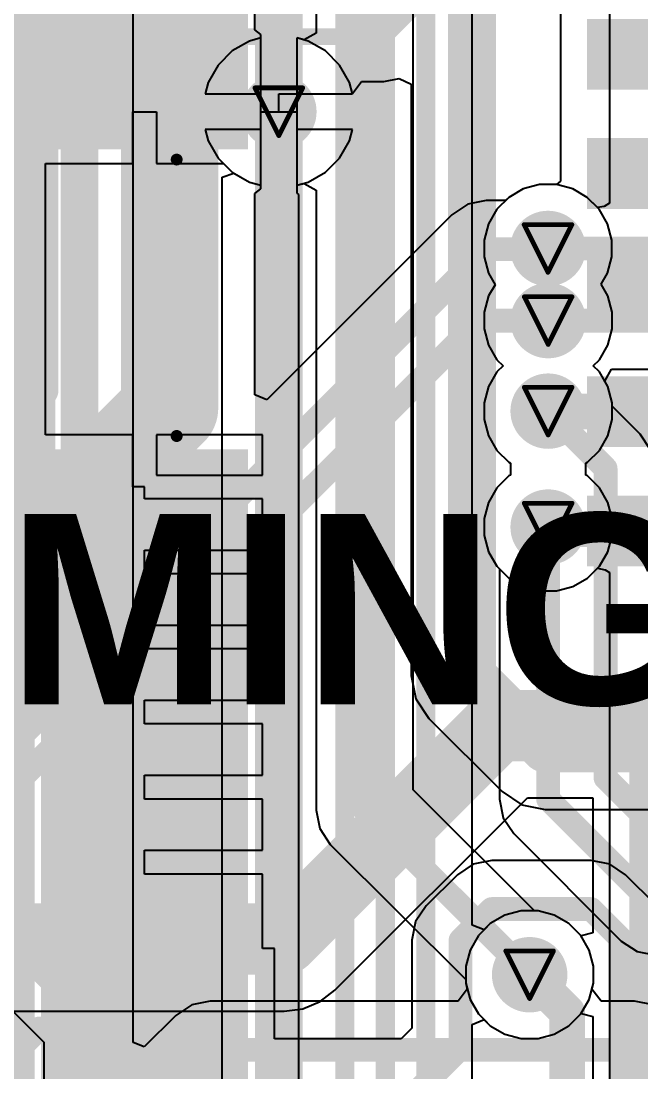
# Model space of a CAD drawing. Header units: inches. Extents: x -21 to 276, y -5 to 220.
# Drawn here: x 51.61 to 58.21, y 59.96 to 71.16 of the extents above; entities that cross this region are included whole.
import ezdxf

# ---------------------------------------------------------------- set-up
doc = ezdxf.new("R2010")
doc.units = ezdxf.units.IN
for name, color, linetype in [('Bottom Layer', 5, 'Continuous'), ('Bottom Overlay', 54, 'Continuous'), ('Bottom Paste', 16, 'Continuous'), ('Bottom Solder', 6, 'Continuous'), ('Drill Drawing', 1, 'Continuous'), ('Ground', 16, 'Continuous'), ('Power + Signal', 76, 'Continuous'), ('Top Layer', 1, 'Continuous'), ('Top Overlay', 2, 'Continuous'), ('Top Paste', 8, 'Continuous'), ('Top Solder', 216, 'Continuous'), ('Via Holes', 16, 'Continuous')]:
    doc.layers.add(name, color=color, linetype=linetype)
doc.styles.add('Arial_Bold', font='', dxfattribs={"height": 0.2})
doc.styles.get('Arial_Bold').set_extended_font_data('Arial', bold=True)

# ---------------------------------------------------------------- blocks, each defined once
blk = doc.blocks.new('SOIC_16_B_56')
at = {"layer": 'Bottom Layer'}
for points in [[(-3.385, 4.72), (-1.435, 4.72), (-1.435, 4.17), (-3.385, 4.17)], [(1.435, 4.72), (3.385, 4.72), (3.385, 4.17), (1.435, 4.17)], [(-3.385, 3.45), (-1.435, 3.45), (-1.435, 2.9), (-3.385, 2.9)], [(1.435, 3.45), (3.385, 3.45), (3.385, 2.9), (1.435, 2.9)], [(-3.385, 2.18), (-1.435, 2.18), (-1.435, 1.63), (-3.385, 1.63)], [(1.435, 2.18), (3.385, 2.18), (3.385, 1.63), (1.435, 1.63)], [(-3.385, 0.91), (-1.435, 0.91), (-1.435, 0.36), (-3.385, 0.36)], [(1.435, 0.91), (3.385, 0.91), (3.385, 0.36), (1.435, 0.36)], [(-3.385, -0.36), (-1.435, -0.36), (-1.435, -0.91), (-3.385, -0.91)], [(1.435, -0.36), (3.385, -0.36), (3.385, -0.91), (1.435, -0.91)], [(-3.385, -1.63), (-1.435, -1.63), (-1.435, -2.18), (-3.385, -2.18)], [(1.435, -1.63), (3.385, -1.63), (3.385, -2.18), (1.435, -2.18)], [(-3.385, -2.9), (-1.435, -2.9), (-1.435, -3.45), (-3.385, -3.45)], [(1.435, -2.9), (3.385, -2.9), (3.385, -3.45), (1.435, -3.45)], [(-3.385, -4.17), (-1.435, -4.17), (-1.435, -4.72), (-3.385, -4.72)], [(1.435, -4.17), (3.385, -4.17), (3.385, -4.72), (1.435, -4.72)]]:
    blk.add_hatch(color=5, dxfattribs=at).paths.add_polyline_path(points)
at = {"layer": 'Bottom Overlay'}
blk.add_hatch(color=54, dxfattribs=at).paths.add_polyline_path([(-1.311, -4.648), (-1.032, -4.648), (-1.032, -4.191), (-1.311, -4.191)])
at = {"layer": 'Bottom Paste'}
for points in [[(-3.385, 4.72), (-1.435, 4.72), (-1.435, 4.17), (-3.385, 4.17)], [(1.435, 4.72), (3.385, 4.72), (3.385, 4.17), (1.435, 4.17)], [(-3.385, 3.45), (-1.435, 3.45), (-1.435, 2.9), (-3.385, 2.9)], [(1.435, 3.45), (3.385, 3.45), (3.385, 2.9), (1.435, 2.9)], [(-3.385, 2.18), (-1.435, 2.18), (-1.435, 1.63), (-3.385, 1.63)], [(1.435, 2.18), (3.385, 2.18), (3.385, 1.63), (1.435, 1.63)], [(-3.385, 0.91), (-1.435, 0.91), (-1.435, 0.36), (-3.385, 0.36)], [(1.435, 0.91), (3.385, 0.91), (3.385, 0.36), (1.435, 0.36)], [(-3.385, -0.36), (-1.435, -0.36), (-1.435, -0.91), (-3.385, -0.91)], [(1.435, -0.36), (3.385, -0.36), (3.385, -0.91), (1.435, -0.91)], [(-3.385, -1.63), (-1.435, -1.63), (-1.435, -2.18), (-3.385, -2.18)], [(1.435, -1.63), (3.385, -1.63), (3.385, -2.18), (1.435, -2.18)], [(-3.385, -2.9), (-1.435, -2.9), (-1.435, -3.45), (-3.385, -3.45)], [(1.435, -2.9), (3.385, -2.9), (3.385, -3.45), (1.435, -3.45)], [(-3.385, -4.17), (-1.435, -4.17), (-1.435, -4.72), (-3.385, -4.72)], [(1.435, -4.17), (3.385, -4.17), (3.385, -4.72), (1.435, -4.72)]]:
    blk.add_hatch(color=16, dxfattribs=at).paths.add_polyline_path(points)
at = {"layer": 'Bottom Solder'}
for points in [[(-3.487, 4.822), (-1.333, 4.822), (-1.333, 4.068), (-3.487, 4.068)], [(1.333, 4.822), (3.487, 4.822), (3.487, 4.068), (1.333, 4.068)], [(-3.487, 3.552), (-1.333, 3.552), (-1.333, 2.798), (-3.487, 2.798)], [(1.333, 3.552), (3.487, 3.552), (3.487, 2.798), (1.333, 2.798)], [(-3.487, 2.282), (-1.333, 2.282), (-1.333, 1.528), (-3.487, 1.528)], [(1.333, 2.282), (3.487, 2.282), (3.487, 1.528), (1.333, 1.528)], [(-3.487, 1.012), (-1.333, 1.012), (-1.333, 0.258), (-3.487, 0.258)], [(1.333, 1.012), (3.487, 1.012), (3.487, 0.258), (1.333, 0.258)], [(-3.487, -0.258), (-1.333, -0.258), (-1.333, -1.012), (-3.487, -1.012)], [(1.333, -0.258), (3.487, -0.258), (3.487, -1.012), (1.333, -1.012)], [(-3.487, -1.528), (-1.333, -1.528), (-1.333, -2.282), (-3.487, -2.282)], [(1.333, -1.528), (3.487, -1.528), (3.487, -2.282), (1.333, -2.282)], [(-3.487, -2.798), (-1.333, -2.798), (-1.333, -3.552), (-3.487, -3.552)], [(1.333, -2.798), (3.487, -2.798), (3.487, -3.552), (1.333, -3.552)], [(-3.487, -4.068), (-1.333, -4.068), (-1.333, -4.822), (-3.487, -4.822)], [(1.333, -4.068), (3.487, -4.068), (3.487, -4.822), (1.333, -4.822)]]:
    blk.add_hatch(color=6, dxfattribs=at).paths.add_polyline_path(points)
at = {"layer": 'Bottom Overlay'}
for points in [[(1.959, 5.004, 0.127, 0.127, 0), (-2.08, 5.004, 0.127, 0.127, 0)], [(-2.08, 5.004, 0.127, 0.127, 0), (-2.08, 4.902, 0.127, 0.127, 0)], [(1.964, 5.002, 0.127, 0.127, 0), (1.964, 4.902, 0.127, 0.127, 0)], [(-3.705, -4.343, 0.2, 0.2, 0), (-3.705, -4.597, 0.2, 0.2, 0)], [(-3.578, -4.47, 0.2, 0.2, 0), (-3.705, -4.343, 0.2, 0.2, 0)], [(-3.578, -4.47, 0.2, 0.2, 0), (-3.705, -4.597, 0.2, 0.2, 0)], [(-2.08, -4.902, 0.127, 0.127, 0), (-2.08, -5.004, 0.127, 0.127, 0)], [(1.964, -4.902, 0.127, 0.127, 0), (1.964, -5.002, 0.127, 0.127, 0)], [(1.959, -5.004, 0.127, 0.127, 0), (-2.08, -5.004, 0.127, 0.127, 0)]]:
    blk.add_lwpolyline(points, format="xyseb", dxfattribs=at)
for points in [[(-2.112, 5.004, 0.0635, 0.0635, 1), (-2.048, 5.004, 0.0635, 0.0635, 1)], [(-2.112, 5.004, 0.0635, 0.0635, 1), (-2.048, 5.004, 0.0635, 0.0635, 1)], [(1.927, 5.004, 0.0635, 0.0635, 1), (1.991, 5.004, 0.0635, 0.0635, 1)], [(1.932, 5.002, 0.0635, 0.0635, 1), (1.996, 5.002, 0.0635, 0.0635, 1)], [(-2.112, 4.902, 0.0635, 0.0635, 1), (-2.048, 4.902, 0.0635, 0.0635, 1)], [(1.932, 4.902, 0.0635, 0.0635, 1), (1.996, 4.902, 0.0635, 0.0635, 1)], [(-3.755, -4.343, 0.1, 0.1, 1), (-3.655, -4.343, 0.1, 0.1, 1)], [(-3.755, -4.343, 0.1, 0.1, 1), (-3.655, -4.343, 0.1, 0.1, 1)], [(-3.628, -4.47, 0.1, 0.1, 1), (-3.528, -4.47, 0.1, 0.1, 1)], [(-3.628, -4.47, 0.1, 0.1, 1), (-3.528, -4.47, 0.1, 0.1, 1)], [(-3.755, -4.597, 0.1, 0.1, 1), (-3.655, -4.597, 0.1, 0.1, 1)], [(-3.755, -4.597, 0.1, 0.1, 1), (-3.655, -4.597, 0.1, 0.1, 1)], [(-2.112, -4.902, 0.0635, 0.0635, 1), (-2.048, -4.902, 0.0635, 0.0635, 1)], [(1.932, -4.902, 0.0635, 0.0635, 1), (1.996, -4.902, 0.0635, 0.0635, 1)], [(-2.112, -5.004, 0.0635, 0.0635, 1), (-2.048, -5.004, 0.0635, 0.0635, 1)], [(-2.112, -5.004, 0.0635, 0.0635, 1), (-2.048, -5.004, 0.0635, 0.0635, 1)], [(1.927, -5.004, 0.0635, 0.0635, 1), (1.991, -5.004, 0.0635, 0.0635, 1)], [(1.932, -5.002, 0.0635, 0.0635, 1), (1.996, -5.002, 0.0635, 0.0635, 1)]]:
    blk.add_lwpolyline(points, format="xyseb", close=True, dxfattribs=at)
blk = doc.blocks.new('91304_99_052R2_132')
at = {"layer": 'Top Layer'}
for points in [[(-6.7, -5.1), (-7.3, -5.1), (-7.3, -3.1), (-6.7, -3.1)], [(-5.9, -5.1), (-6.5, -5.1), (-6.5, -3.1), (-5.9, -3.1)], [(-1.9, -5.1), (-2.5, -5.1), (-2.5, -3.1), (-1.9, -3.1)], [(-1.1, -5.1), (-1.7, -5.1), (-1.7, -3.1), (-1.1, -3.1)], [(-0.3, -5.1), (-0.9, -5.1), (-0.9, -3.1), (-0.3, -3.1)], [(0.5, -5.1), (-0.1, -5.1), (-0.1, -3.1), (0.5, -3.1)], [(1.3, -5.1), (0.7, -5.1), (0.7, -3.1), (1.3, -3.1)], [(2.1, -5.1), (1.5, -5.1), (1.5, -3.1), (2.1, -3.1)], [(2.9, -5.1), (2.3, -5.1), (2.3, -3.1), (2.9, -3.1)], [(3.7, -5.1), (3.1, -5.1), (3.1, -3.1), (3.7, -3.1)], [(4.5, -5.1), (3.9, -5.1), (3.9, -3.1), (4.5, -3.1)]]:
    blk.add_hatch(color=1, dxfattribs=at).paths.add_polyline_path(points)
at = {"layer": 'Top Paste'}
for points in [[(-6.7, -5.1), (-7.3, -5.1), (-7.3, -3.1), (-6.7, -3.1)], [(-5.9, -5.1), (-6.5, -5.1), (-6.5, -3.1), (-5.9, -3.1)], [(-1.9, -5.1), (-2.5, -5.1), (-2.5, -3.1), (-1.9, -3.1)], [(-1.1, -5.1), (-1.7, -5.1), (-1.7, -3.1), (-1.1, -3.1)], [(-0.3, -5.1), (-0.9, -5.1), (-0.9, -3.1), (-0.3, -3.1)], [(0.5, -5.1), (-0.1, -5.1), (-0.1, -3.1), (0.5, -3.1)], [(1.3, -5.1), (0.7, -5.1), (0.7, -3.1), (1.3, -3.1)], [(2.1, -5.1), (1.5, -5.1), (1.5, -3.1), (2.1, -3.1)], [(2.9, -5.1), (2.3, -5.1), (2.3, -3.1), (2.9, -3.1)], [(3.7, -5.1), (3.1, -5.1), (3.1, -3.1), (3.7, -3.1)], [(4.5, -5.1), (3.9, -5.1), (3.9, -3.1), (4.5, -3.1)]]:
    blk.add_hatch(color=8, dxfattribs=at).paths.add_polyline_path(points)
at = {"layer": 'Top Solder'}
for points in [[(-6.598, -5.202), (-7.402, -5.202), (-7.402, -2.998), (-6.598, -2.998)], [(-5.798, -5.202), (-6.602, -5.202), (-6.602, -2.998), (-5.798, -2.998)], [(-1.798, -5.202), (-2.602, -5.202), (-2.602, -2.998), (-1.798, -2.998)], [(-0.998, -5.202), (-1.802, -5.202), (-1.802, -2.998), (-0.998, -2.998)], [(-0.198, -5.202), (-1.002, -5.202), (-1.002, -2.998), (-0.198, -2.998)], [(0.602, -5.202), (-0.202, -5.202), (-0.202, -2.998), (0.602, -2.998)], [(1.402, -5.202), (0.598, -5.202), (0.598, -2.998), (1.402, -2.998)], [(2.202, -5.202), (1.398, -5.202), (1.398, -2.998), (2.202, -2.998)], [(3.002, -5.202), (2.198, -5.202), (2.198, -2.998), (3.002, -2.998)], [(3.802, -5.202), (2.998, -5.202), (2.998, -2.998), (3.802, -2.998)], [(4.602, -5.202), (3.798, -5.202), (3.798, -2.998), (4.602, -2.998)]]:
    blk.add_hatch(color=216, dxfattribs=at).paths.add_polyline_path(points)
at = {"layer": 'Top Overlay'}
blk.add_lwpolyline([(-2.743, -3.759, 0.127, 0.127, 0), (-5.69, -3.759, 0.127, 0.127, 0)], format="xyseb", dxfattribs=at)
for points in [[(-5.721, -3.759, 0.0635, 0.0635, 1), (-5.658, -3.759, 0.0635, 0.0635, 1)], [(-2.775, -3.759, 0.0635, 0.0635, 1), (-2.711, -3.759, 0.0635, 0.0635, 1)]]:
    blk.add_lwpolyline(points, format="xyseb", close=True, dxfattribs=at)

msp = doc.modelspace()

# ---------------------------------------------------------------- hatches: boundary and pattern name
at = {"layer": 'Bottom Layer'}
h = msp.add_hatch(color=5, dxfattribs=at)
edge = h.paths.add_edge_path()
edge.add_arc((54.356, 70.197), 0.3, 0, 360)
h = msp.add_hatch(color=5, dxfattribs=at)
edge = h.paths.add_edge_path()
edge.add_arc((57.222, 68.739), 0.3, 0, 360)
h = msp.add_hatch(color=5, dxfattribs=at)
edge = h.paths.add_edge_path()
edge.add_arc((57.224, 67.97), 0.3, 0, 360)
h = msp.add_hatch(color=5, dxfattribs=at)
edge = h.paths.add_edge_path()
edge.add_arc((57.224, 67.005), 0.3, 0, 360)
h = msp.add_hatch(color=5, dxfattribs=at)
edge = h.paths.add_edge_path()
edge.add_arc((57.224, 65.769), 0.3, 0, 360)
msp.add_hatch(color=5, dxfattribs=at).paths.add_polyline_path([(58.09, 16.18), (59.36, 16.18), (59.36, 64.033), (58.09, 64.033)])
h = msp.add_hatch(color=5, dxfattribs=at)
edge = h.paths.add_edge_path()
edge.add_arc((57.027, 60.997), 0.3, 0, 360)
at = {"layer": 'Bottom Solder'}
h = msp.add_hatch(color=6, dxfattribs=at)
edge = h.paths.add_edge_path()
edge.add_arc((54.356, 70.197), 0.402, 0, 360)
h = msp.add_hatch(color=6, dxfattribs=at)
edge = h.paths.add_edge_path()
edge.add_arc((57.222, 68.739), 0.402, 0, 360)
h = msp.add_hatch(color=6, dxfattribs=at)
edge = h.paths.add_edge_path()
edge.add_arc((57.224, 67.97), 0.402, 0, 360)
h = msp.add_hatch(color=6, dxfattribs=at)
edge = h.paths.add_edge_path()
edge.add_arc((57.224, 67.005), 0.402, 0, 360)
h = msp.add_hatch(color=6, dxfattribs=at)
edge = h.paths.add_edge_path()
edge.add_arc((57.224, 65.769), 0.402, 0, 360)
h = msp.add_hatch(color=6, dxfattribs=at)
edge = h.paths.add_edge_path()
edge.add_arc((57.027, 60.997), 0.402, 0, 360)
at = {"layer": 'Ground'}
h = msp.add_hatch(color=16, dxfattribs=at)
edge = h.paths.add_edge_path()
edge.add_arc((54.356, 70.197), 0.3, 0, 360)
h = msp.add_hatch(color=16, dxfattribs=at)
edge = h.paths.add_edge_path()
edge.add_arc((57.222, 68.739), 0.3, 0, 360)
h = msp.add_hatch(color=16, dxfattribs=at)
edge = h.paths.add_edge_path()
edge.add_arc((57.224, 67.97), 0.3, 0, 360)
h = msp.add_hatch(color=16, dxfattribs=at)
edge = h.paths.add_edge_path()
edge.add_arc((57.224, 67.005), 0.3, 0, 360)
h = msp.add_hatch(color=16, dxfattribs=at)
edge = h.paths.add_edge_path()
edge.add_arc((57.224, 65.769), 0.3, 0, 360)
h = msp.add_hatch(color=16, dxfattribs=at)
edge = h.paths.add_edge_path()
edge.add_arc((57.027, 60.997), 0.3, 0, 360)
at = {"layer": 'Power + Signal'}
h = msp.add_hatch(color=76, dxfattribs=at)
edge = h.paths.add_edge_path()
edge.add_arc((54.356, 70.197), 0.3, 0, 360)
h = msp.add_hatch(color=76, dxfattribs=at)
edge = h.paths.add_edge_path()
edge.add_arc((57.222, 68.739), 0.3, 0, 360)
h = msp.add_hatch(color=76, dxfattribs=at)
edge = h.paths.add_edge_path()
edge.add_arc((57.224, 67.97), 0.3, 0, 360)
h = msp.add_hatch(color=76, dxfattribs=at)
edge = h.paths.add_edge_path()
edge.add_arc((57.224, 67.005), 0.3, 0, 360)
h = msp.add_hatch(color=76, dxfattribs=at)
edge = h.paths.add_edge_path()
edge.add_arc((57.224, 65.769), 0.3, 0, 360)
h = msp.add_hatch(color=76, dxfattribs=at)
edge = h.paths.add_edge_path()
edge.add_arc((57.027, 60.997), 0.3, 0, 360)
at = {"layer": 'Top Layer'}
h = msp.add_hatch(color=1, dxfattribs=at)
edge = h.paths.add_edge_path()
edge.add_arc((54.356, 70.197), 0.3, 0, 360)
h = msp.add_hatch(color=1, dxfattribs=at)
edge = h.paths.add_edge_path()
edge.add_arc((57.222, 68.739), 0.3, 0, 360)
h = msp.add_hatch(color=1, dxfattribs=at)
edge = h.paths.add_edge_path()
edge.add_arc((57.224, 67.97), 0.3, 0, 360)
h = msp.add_hatch(color=1, dxfattribs=at)
edge = h.paths.add_edge_path()
edge.add_arc((57.224, 67.005), 0.3, 0, 360)
msp.add_hatch(color=1, dxfattribs=at).paths.add_polyline_path([(52.223, 61.366), (53.619, 61.366), (53.619, 66.197), (52.223, 66.197)])
h = msp.add_hatch(color=1, dxfattribs=at)
edge = h.paths.add_edge_path()
edge.add_arc((57.224, 65.769), 0.3, 0, 360)
h = msp.add_hatch(color=1, dxfattribs=at)
edge = h.paths.add_edge_path()
edge.add_arc((57.027, 60.997), 0.3, 0, 360)
at = {"layer": 'Top Solder'}
h = msp.add_hatch(color=216, dxfattribs=at)
edge = h.paths.add_edge_path()
edge.add_arc((54.356, 70.197), 0.402, 0, 360)
h = msp.add_hatch(color=216, dxfattribs=at)
edge = h.paths.add_edge_path()
edge.add_arc((57.222, 68.739), 0.402, 0, 360)
h = msp.add_hatch(color=216, dxfattribs=at)
edge = h.paths.add_edge_path()
edge.add_arc((57.224, 67.97), 0.402, 0, 360)
h = msp.add_hatch(color=216, dxfattribs=at)
edge = h.paths.add_edge_path()
edge.add_arc((57.224, 67.005), 0.402, 0, 360)
h = msp.add_hatch(color=216, dxfattribs=at)
edge = h.paths.add_edge_path()
edge.add_arc((57.224, 65.769), 0.402, 0, 360)
h = msp.add_hatch(color=216, dxfattribs=at)
edge = h.paths.add_edge_path()
edge.add_arc((57.027, 60.997), 0.402, 0, 360)
at = {"layer": 'Via Holes'}
h = msp.add_hatch(color=7, dxfattribs=at)
edge = h.paths.add_edge_path()
edge.add_arc((54.356, 70.197), 0.15, 0, 360)
h = msp.add_hatch(color=7, dxfattribs=at)
edge = h.paths.add_edge_path()
edge.add_arc((57.222, 68.739), 0.15, 0, 360)
h = msp.add_hatch(color=7, dxfattribs=at)
edge = h.paths.add_edge_path()
edge.add_arc((57.224, 67.97), 0.15, 0, 360)
h = msp.add_hatch(color=7, dxfattribs=at)
edge = h.paths.add_edge_path()
edge.add_arc((57.224, 67.005), 0.15, 0, 360)
h = msp.add_hatch(color=7, dxfattribs=at)
edge = h.paths.add_edge_path()
edge.add_arc((57.224, 65.769), 0.15, 0, 360)
h = msp.add_hatch(color=7, dxfattribs=at)
edge = h.paths.add_edge_path()
edge.add_arc((57.027, 60.997), 0.15, 0, 360)

# ---------------------------------------------------------------- linework, layer by layer
at = {"layer": 'Bottom Layer'}
for p, q in [((54.1, 71.069), (54.1, 71.725)), ((57.357, 71.396), (57.357, 70.152)), ((54.165, 71.019), (54.1, 71.069)), ((54.165, 70.197), (54.165, 71.019)), ((54.668, 70.95), (54.546, 70.983)), ((54.546, 70.983), (54.546, 70.388)), ((54.852, 70.844), (54.668, 70.95)), ((55.003, 70.693), (54.852, 70.844)), ((55.109, 70.509), (55.003, 70.693)), ((55.141, 70.388), (55.109, 70.509)), ((54.546, 70.388), (55.141, 70.388)), ((54.165, 69.375), (54.165, 70.197)), ((57.357, 70.152), (57.357, 69.455)), ((55.141, 70.007), (54.546, 70.007)), ((54.546, 70.007), (54.546, 69.412)), ((55.109, 69.885), (55.141, 70.007)), ((55.003, 69.701), (55.109, 69.885)), ((54.852, 69.551), (55.003, 69.701)), ((54.668, 69.444), (54.852, 69.551)), ((54.1, 69.325), (54.165, 69.375)), ((54.546, 69.412), (54.668, 69.444)), ((56.959, 69.374), (56.804, 69.284)), ((57.132, 69.42), (56.959, 69.374)), ((57.312, 69.42), (57.132, 69.42)), ((57.357, 69.455), (57.312, 69.42)), ((54.1, 67.179), (54.1, 69.325)), ((56.565, 69.25), (56.367, 69.211)), ((56.77, 69.25), (56.565, 69.25)), ((56.804, 69.284), (56.77, 69.25)), ((56.367, 69.211), (56.199, 69.099)), ((56.199, 69.099), (54.227, 67.127)), ((54.227, 67.127), (54.1, 67.179)), ((54.954, 60.834), (57.004, 62.884)), ((57.004, 62.884), (57.701, 62.884)), ((57.701, 62.884), (57.701, 61.445)), ((56.764, 61.632), (56.608, 61.542)), ((56.937, 61.678), (56.764, 61.632)), ((57.116, 61.678), (56.937, 61.678)), ((57.289, 61.632), (57.116, 61.678)), ((57.445, 61.542), (57.289, 61.632)), ((56.608, 61.542), (56.482, 61.415)), ((57.572, 61.415), (57.445, 61.542)), ((56.482, 61.415), (56.392, 61.26)), ((57.574, 61.41), (57.572, 61.415)), ((57.701, 61.445), (57.574, 61.41)), ((56.392, 61.26), (56.346, 61.087)), ((56.346, 61.087), (56.346, 60.908)), ((54.795, 60.712), (54.954, 60.834)), ((56.346, 60.908), (56.392, 60.734)), ((56.392, 60.734), (56.482, 60.579)), ((54.411, 60.609), (54.61, 60.635)), ((54.61, 60.635), (54.795, 60.712)), ((46.38, 60.609), (54.411, 60.609)), ((56.482, 60.579), (56.608, 60.452)), ((57.445, 60.452), (57.572, 60.579)), ((57.572, 60.579), (57.574, 60.584)), ((57.574, 60.584), (57.701, 60.55)), ((57.701, 60.55), (57.701, 56.344)), ((56.608, 60.452), (56.764, 60.363)), ((57.289, 60.363), (57.445, 60.452)), ((56.764, 60.363), (56.937, 60.316)), ((56.937, 60.316), (57.116, 60.316)), ((57.116, 60.316), (57.289, 60.363))]:
    msp.add_line(p, q, dxfattribs=at)
for points in [[(53.203, 67.039, 1.016, 1.016, 0), (53.203, 78.907, 1.016, 1.016, 0)], [(51.819, 67.231, 0.381, 0.381, 0), (51.819, 74.935, 0.381, 0.381, 0)], [(50.789, 62.956, 0.254, 0.254, 0), (56.565, 68.732, 0.254, 0.254, 0)], [(56.565, 68.732, 0.254, 0.254, 0), (57.215, 68.732, 0.254, 0.254, 0)], [(57.215, 68.732, 0.254, 0.254, 0), (57.222, 68.739, 0.254, 0.254, 0)], [(51.015, 62.493, 0.254, 0.254, 0), (56.492, 67.97, 0.254, 0.254, 0)], [(56.492, 67.97, 0.254, 0.254, 0), (57.148, 67.97, 0.254, 0.254, 0)], [(50.802, 64.638, 1.016, 1.016, 0), (53.203, 67.039, 1.016, 1.016, 0)], [(50.232, 65.644, 0.381, 0.381, 0), (51.819, 67.231, 0.381, 0.381, 0)], [(57.255, 67.002, 0.381, 0.381, 0), (58.709, 67.002, 0.381, 0.381, 0)], [(57.272, 65.748, 0.381, 0.381, 0), (58.692, 65.748, 0.381, 0.381, 0)], [(54.411, 61.378, 0.762, 0.762, 0), (56.686, 63.652, 0.762, 0.762, 0)], [(56.686, 63.652, 0.762, 0.762, 0), (58.38, 63.652, 0.762, 0.762, 0)], [(46.38, 61.378, 0.762, 0.762, 0), (54.411, 61.378, 0.762, 0.762, 0)]]:
    msp.add_lwpolyline(points, format="xyseb", dxfattribs=at)
for points in [[(56.501, 68.732, 0.127, 0.127, 1), (56.628, 68.732, 0.127, 0.127, 1)], [(56.501, 68.732, 0.127, 0.127, 1), (56.628, 68.732, 0.127, 0.127, 1)], [(57.152, 68.732, 0.127, 0.127, 1), (57.279, 68.732, 0.127, 0.127, 1)], [(57.152, 68.732, 0.127, 0.127, 1), (57.279, 68.732, 0.127, 0.127, 1)], [(57.158, 68.739, 0.127, 0.127, 1), (57.285, 68.739, 0.127, 0.127, 1)], [(56.428, 67.97, 0.127, 0.127, 1), (56.555, 67.97, 0.127, 0.127, 1)], [(56.428, 67.97, 0.127, 0.127, 1), (56.555, 67.97, 0.127, 0.127, 1)], [(57.084, 67.97, 0.127, 0.127, 1), (57.211, 67.97, 0.127, 0.127, 1)], [(52.949, 67.039, 0.508, 0.508, 1), (53.457, 67.039, 0.508, 0.508, 1)], [(52.949, 67.039, 0.508, 0.508, 1), (53.457, 67.039, 0.508, 0.508, 1)], [(51.723, 67.231, 0.191, 0.191, 1), (51.914, 67.231, 0.191, 0.191, 1)], [(51.723, 67.231, 0.191, 0.191, 1), (51.914, 67.231, 0.191, 0.191, 1)], [(57.16, 67.002, 0.191, 0.191, 1), (57.35, 67.002, 0.191, 0.191, 1)], [(57.177, 65.748, 0.191, 0.191, 1), (57.367, 65.748, 0.191, 0.191, 1)], [(56.495, 63.652, 0.381, 0.381, 1), (56.876, 63.652, 0.381, 0.381, 1)], [(56.495, 63.652, 0.381, 0.381, 1), (56.876, 63.652, 0.381, 0.381, 1)], [(58.19, 63.652, 0.381, 0.381, 1), (58.571, 63.652, 0.381, 0.381, 1)], [(54.22, 61.378, 0.381, 0.381, 1), (54.601, 61.378, 0.381, 0.381, 1)], [(54.22, 61.378, 0.381, 0.381, 1), (54.601, 61.378, 0.381, 0.381, 1)]]:
    msp.add_lwpolyline(points, format="xyseb", close=True, dxfattribs=at)
at = {"layer": 'Drill Drawing'}
for points in [[(54.102, 70.451, 0.0508, 0.0508, 0), (54.61, 70.451, 0.0508, 0.0508, 0)], [(54.102, 70.451, 0.0508, 0.0508, 0), (54.356, 69.943, 0.0508, 0.0508, 0)], [(54.356, 69.943, 0.0508, 0.0508, 0), (54.61, 70.451, 0.0508, 0.0508, 0)], [(56.968, 68.993, 0.0508, 0.0508, 0), (57.476, 68.993, 0.0508, 0.0508, 0)], [(56.968, 68.993, 0.0508, 0.0508, 0), (57.222, 68.485, 0.0508, 0.0508, 0)], [(57.222, 68.485, 0.0508, 0.0508, 0), (57.476, 68.993, 0.0508, 0.0508, 0)], [(56.97, 68.224, 0.0508, 0.0508, 0), (57.478, 68.224, 0.0508, 0.0508, 0)], [(56.97, 68.224, 0.0508, 0.0508, 0), (57.224, 67.716, 0.0508, 0.0508, 0)], [(57.224, 67.716, 0.0508, 0.0508, 0), (57.478, 68.224, 0.0508, 0.0508, 0)], [(56.97, 67.259, 0.0508, 0.0508, 0), (57.478, 67.259, 0.0508, 0.0508, 0)], [(56.97, 67.259, 0.0508, 0.0508, 0), (57.224, 66.751, 0.0508, 0.0508, 0)], [(57.224, 66.751, 0.0508, 0.0508, 0), (57.478, 67.259, 0.0508, 0.0508, 0)], [(56.97, 66.023, 0.0508, 0.0508, 0), (57.478, 66.023, 0.0508, 0.0508, 0)], [(56.97, 66.023, 0.0508, 0.0508, 0), (57.224, 65.515, 0.0508, 0.0508, 0)], [(57.224, 65.515, 0.0508, 0.0508, 0), (57.478, 66.023, 0.0508, 0.0508, 0)], [(56.773, 61.251, 0.0508, 0.0508, 0), (57.281, 61.251, 0.0508, 0.0508, 0)], [(56.773, 61.251, 0.0508, 0.0508, 0), (57.027, 60.743, 0.0508, 0.0508, 0)], [(57.027, 60.743, 0.0508, 0.0508, 0), (57.281, 61.251, 0.0508, 0.0508, 0)]]:
    msp.add_lwpolyline(points, format="xyseb", dxfattribs=at)
for points in [[(54.089, 70.451, 0.0254, 0.0254, 1), (54.115, 70.451, 0.0254, 0.0254, 1)], [(54.089, 70.451, 0.0254, 0.0254, 1), (54.115, 70.451, 0.0254, 0.0254, 1)], [(54.597, 70.451, 0.0254, 0.0254, 1), (54.623, 70.451, 0.0254, 0.0254, 1)], [(54.597, 70.451, 0.0254, 0.0254, 1), (54.623, 70.451, 0.0254, 0.0254, 1)], [(54.343, 69.943, 0.0254, 0.0254, 1), (54.369, 69.943, 0.0254, 0.0254, 1)], [(54.343, 69.943, 0.0254, 0.0254, 1), (54.369, 69.943, 0.0254, 0.0254, 1)], [(56.955, 68.993, 0.0254, 0.0254, 1), (56.981, 68.993, 0.0254, 0.0254, 1)], [(56.955, 68.993, 0.0254, 0.0254, 1), (56.981, 68.993, 0.0254, 0.0254, 1)], [(57.463, 68.993, 0.0254, 0.0254, 1), (57.489, 68.993, 0.0254, 0.0254, 1)], [(57.463, 68.993, 0.0254, 0.0254, 1), (57.489, 68.993, 0.0254, 0.0254, 1)], [(57.209, 68.485, 0.0254, 0.0254, 1), (57.235, 68.485, 0.0254, 0.0254, 1)], [(57.209, 68.485, 0.0254, 0.0254, 1), (57.235, 68.485, 0.0254, 0.0254, 1)], [(56.957, 68.224, 0.0254, 0.0254, 1), (56.983, 68.224, 0.0254, 0.0254, 1)], [(56.957, 68.224, 0.0254, 0.0254, 1), (56.983, 68.224, 0.0254, 0.0254, 1)], [(57.465, 68.224, 0.0254, 0.0254, 1), (57.491, 68.224, 0.0254, 0.0254, 1)], [(57.465, 68.224, 0.0254, 0.0254, 1), (57.491, 68.224, 0.0254, 0.0254, 1)], [(57.211, 67.716, 0.0254, 0.0254, 1), (57.237, 67.716, 0.0254, 0.0254, 1)], [(57.211, 67.716, 0.0254, 0.0254, 1), (57.237, 67.716, 0.0254, 0.0254, 1)], [(56.957, 67.259, 0.0254, 0.0254, 1), (56.983, 67.259, 0.0254, 0.0254, 1)], [(56.957, 67.259, 0.0254, 0.0254, 1), (56.983, 67.259, 0.0254, 0.0254, 1)], [(57.465, 67.259, 0.0254, 0.0254, 1), (57.491, 67.259, 0.0254, 0.0254, 1)], [(57.465, 67.259, 0.0254, 0.0254, 1), (57.491, 67.259, 0.0254, 0.0254, 1)], [(57.211, 66.751, 0.0254, 0.0254, 1), (57.237, 66.751, 0.0254, 0.0254, 1)], [(57.211, 66.751, 0.0254, 0.0254, 1), (57.237, 66.751, 0.0254, 0.0254, 1)], [(56.957, 66.023, 0.0254, 0.0254, 1), (56.983, 66.023, 0.0254, 0.0254, 1)], [(56.957, 66.023, 0.0254, 0.0254, 1), (56.983, 66.023, 0.0254, 0.0254, 1)], [(57.465, 66.023, 0.0254, 0.0254, 1), (57.491, 66.023, 0.0254, 0.0254, 1)], [(57.465, 66.023, 0.0254, 0.0254, 1), (57.491, 66.023, 0.0254, 0.0254, 1)], [(57.211, 65.515, 0.0254, 0.0254, 1), (57.237, 65.515, 0.0254, 0.0254, 1)], [(57.211, 65.515, 0.0254, 0.0254, 1), (57.237, 65.515, 0.0254, 0.0254, 1)], [(56.76, 61.251, 0.0254, 0.0254, 1), (56.785, 61.251, 0.0254, 0.0254, 1)], [(56.76, 61.251, 0.0254, 0.0254, 1), (56.785, 61.251, 0.0254, 0.0254, 1)], [(57.268, 61.251, 0.0254, 0.0254, 1), (57.293, 61.251, 0.0254, 0.0254, 1)], [(57.268, 61.251, 0.0254, 0.0254, 1), (57.293, 61.251, 0.0254, 0.0254, 1)], [(57.014, 60.743, 0.0254, 0.0254, 1), (57.039, 60.743, 0.0254, 0.0254, 1)], [(57.014, 60.743, 0.0254, 0.0254, 1), (57.039, 60.743, 0.0254, 0.0254, 1)]]:
    msp.add_lwpolyline(points, format="xyseb", close=True, dxfattribs=at)
at = {"layer": 'Ground'}
for p, q in [((56.414, 61.527), (56.414, 75.36)), ((57.877, 71.628), (57.877, 69.221)), ((54.165, 69.412), (54.165, 70.197)), ((54.165, 70.197), (54.546, 70.197)), ((54.546, 70.197), (54.546, 69.328)), ((53.751, 69.499), (53.878, 69.54)), ((53.751, 59.824), (53.751, 69.499)), ((53.878, 69.54), (54.044, 69.444)), ((54.044, 69.444), (54.165, 69.412)), ((56.959, 69.374), (56.804, 69.284)), ((57.132, 69.42), (56.959, 69.374)), ((57.312, 69.42), (57.132, 69.42)), ((57.485, 69.374), (57.312, 69.42)), ((57.64, 69.284), (57.485, 69.374)), ((54.546, 69.328), (54.566, 69.313)), ((54.566, 69.313), (54.566, 59.826)), ((56.804, 69.284), (56.677, 69.157)), ((57.75, 69.174), (57.64, 69.284)), ((56.677, 69.157), (56.587, 69.002)), ((57.819, 69.188), (57.75, 69.174)), ((57.877, 69.221), (57.819, 69.188)), ((56.587, 69.002), (56.541, 68.829)), ((56.541, 68.829), (56.541, 68.649)), ((56.541, 68.649), (56.587, 68.476)), ((56.587, 68.476), (56.659, 68.353)), ((56.659, 68.353), (56.59, 68.233)), ((56.59, 68.233), (56.543, 68.06)), ((56.543, 68.06), (56.543, 67.881)), ((56.543, 67.881), (56.59, 67.708)), ((56.59, 67.708), (56.679, 67.552)), ((56.679, 67.552), (56.744, 67.488)), ((56.744, 67.488), (56.679, 67.423)), ((56.679, 67.423), (56.59, 67.268)), ((56.59, 67.268), (56.543, 67.095)), ((56.543, 67.095), (56.543, 66.916)), ((56.543, 66.916), (56.59, 66.742)), ((56.59, 66.742), (56.679, 66.587)), ((56.679, 66.587), (56.806, 66.46)), ((56.806, 66.46), (56.823, 66.451)), ((56.823, 66.451), (56.823, 66.324)), ((56.823, 66.324), (56.806, 66.314)), ((56.806, 66.314), (56.679, 66.187)), ((56.679, 66.187), (56.59, 66.032)), ((56.59, 66.032), (56.543, 65.859)), ((56.543, 65.859), (56.543, 65.679)), ((56.543, 65.679), (56.59, 65.506)), ((56.59, 65.506), (56.679, 65.351)), ((56.679, 65.351), (56.806, 65.224)), ((57.642, 65.224), (57.75, 65.331)), ((57.75, 65.331), (57.83, 65.314)), ((56.806, 65.224), (56.961, 65.134)), ((57.487, 65.134), (57.642, 65.224)), ((57.83, 65.314), (57.877, 65.285)), ((57.877, 65.285), (57.877, 56.024)), ((56.961, 65.134), (57.135, 65.088)), ((57.314, 65.088), (57.487, 65.134)), ((57.135, 65.088), (57.314, 65.088)), ((50.482, 61.648), (51.852, 60.278)), ((56.764, 61.632), (56.608, 61.542)), ((56.937, 61.678), (56.764, 61.632)), ((57.116, 61.678), (56.937, 61.678)), ((57.289, 61.632), (57.116, 61.678)), ((57.445, 61.542), (57.289, 61.632)), ((56.541, 61.475), (56.414, 61.527)), ((56.608, 61.542), (56.541, 61.475)), ((57.572, 61.415), (57.445, 61.542)), ((57.661, 61.26), (57.572, 61.415)), ((57.708, 61.087), (57.661, 61.26)), ((57.708, 60.908), (57.708, 61.087)), ((57.661, 60.734), (57.708, 60.908)), ((57.572, 60.579), (57.661, 60.734)), ((56.414, 60.467), (56.541, 60.52)), ((56.541, 60.52), (56.608, 60.452)), ((57.445, 60.452), (57.572, 60.579)), ((56.414, 59.826), (56.414, 60.467)), ((56.608, 60.452), (56.764, 60.363)), ((57.289, 60.363), (57.445, 60.452)), ((51.852, 60.278), (51.852, 33.223)), ((56.764, 60.363), (56.937, 60.316)), ((56.937, 60.316), (57.116, 60.316)), ((57.116, 60.316), (57.289, 60.363))]:
    msp.add_line(p, q, dxfattribs=at)
for points in [[(55.058, 58.999, 0.203, 0.203, 0), (55.058, 82.161, 0.203, 0.203, 0)], [(55.49, 59.178, 0.203, 0.203, 0), (55.49, 81.982, 0.203, 0.203, 0)], [(55.922, 59.622, 0.203, 0.203, 0), (55.922, 81.803, 0.203, 0.203, 0)], [(51.849, 64.594, 0.254, 0.254, 0), (51.849, 75.757, 0.254, 0.254, 0)], [(52.308, 64.235, 0.254, 0.254, 0), (52.308, 75.551, 0.254, 0.254, 0)], [(52.802, 33.235, 0.254, 0.254, 0), (52.802, 75.241, 0.254, 0.254, 0)], [(53.233, 33.414, 0.254, 0.254, 0), (53.233, 72.932, 0.254, 0.254, 0)], [(54.356, 70.197, 0.508, 0.508, 0), (54.356, 72.597, 0.508, 0.508, 0)], [(54.356, 56.82, 0.508, 0.508, 0), (54.356, 70.197, 0.508, 0.508, 0)], [(50.285, 63.03, 0.254, 0.254, 0), (51.849, 64.594, 0.254, 0.254, 0)], [(50.671, 62.598, 0.254, 0.254, 0), (52.308, 64.235, 0.254, 0.254, 0)], [(50.696, 62.166, 0.254, 0.254, 0), (52.37, 60.493, 0.254, 0.254, 0)], [(52.37, 33.056, 0.254, 0.254, 0), (52.37, 60.493, 0.254, 0.254, 0)]]:
    msp.add_lwpolyline(points, format="xyseb", dxfattribs=at)
for points in [[(54.229, 70.197, 0.254, 0.254, 1), (54.483, 70.197, 0.254, 0.254, 1)], [(54.229, 70.197, 0.254, 0.254, 1), (54.483, 70.197, 0.254, 0.254, 1)], [(51.785, 64.594, 0.127, 0.127, 1), (51.912, 64.594, 0.127, 0.127, 1)], [(51.785, 64.594, 0.127, 0.127, 1), (51.912, 64.594, 0.127, 0.127, 1)], [(52.245, 64.235, 0.127, 0.127, 1), (52.372, 64.235, 0.127, 0.127, 1)], [(52.245, 64.235, 0.127, 0.127, 1), (52.372, 64.235, 0.127, 0.127, 1)], [(52.306, 60.493, 0.127, 0.127, 1), (52.433, 60.493, 0.127, 0.127, 1)], [(52.306, 60.493, 0.127, 0.127, 1), (52.433, 60.493, 0.127, 0.127, 1)]]:
    msp.add_lwpolyline(points, format="xyseb", close=True, dxfattribs=at)
at = {"layer": 'Power + Signal'}
for p, q in [((52.806, 60.276), (52.806, 74.614)), ((55.788, 62.968), (55.788, 72.761)), ((54.752, 71.761), (54.752, 71.033)), ((54.752, 71.033), (54.625, 70.962)), ((54.044, 70.95), (53.86, 70.844)), ((54.165, 70.983), (54.044, 70.95)), ((54.165, 70.388), (54.165, 70.983)), ((54.625, 70.962), (54.546, 70.983)), ((54.546, 70.983), (54.546, 70.197)), ((53.86, 70.844), (53.709, 70.693)), ((53.709, 70.693), (53.603, 70.509)), ((53.603, 70.509), (53.571, 70.388)), ((53.571, 70.388), (54.165, 70.388)), ((54.546, 70.197), (54.546, 69.412)), ((54.165, 70.007), (53.571, 70.007)), ((53.571, 70.007), (53.603, 69.885)), ((54.165, 69.412), (54.165, 70.007)), ((53.603, 69.885), (53.709, 69.701)), ((53.709, 69.701), (53.86, 69.551)), ((53.86, 69.551), (54.044, 69.444)), ((54.044, 69.444), (54.165, 69.412)), ((54.546, 69.412), (54.625, 69.433)), ((54.625, 69.433), (54.752, 69.361)), ((54.752, 69.361), (54.752, 62.753)), ((56.959, 69.374), (56.804, 69.284)), ((57.132, 69.42), (56.959, 69.374)), ((57.312, 69.42), (57.132, 69.42)), ((57.485, 69.374), (57.312, 69.42)), ((57.64, 69.284), (57.485, 69.374)), ((56.804, 69.284), (56.677, 69.157)), ((57.767, 69.157), (57.64, 69.284)), ((56.677, 69.157), (56.587, 69.002)), ((57.856, 69.002), (57.767, 69.157)), ((56.587, 69.002), (56.541, 68.829)), ((57.903, 68.829), (57.856, 69.002)), ((56.541, 68.829), (56.541, 68.649)), ((57.903, 68.649), (57.903, 68.829)), ((56.541, 68.649), (56.587, 68.476)), ((57.856, 68.476), (57.903, 68.649)), ((56.587, 68.476), (56.659, 68.353)), ((57.787, 68.357), (57.856, 68.476)), ((56.659, 68.353), (56.59, 68.233)), ((57.859, 68.233), (57.787, 68.357)), ((56.59, 68.233), (56.543, 68.06)), ((57.905, 68.06), (57.859, 68.233)), ((56.543, 68.06), (56.543, 67.881)), ((57.905, 67.881), (57.905, 68.06)), ((56.543, 67.881), (56.59, 67.708)), ((57.859, 67.708), (57.905, 67.881)), ((56.59, 67.708), (56.679, 67.552)), ((57.769, 67.552), (57.859, 67.708)), ((56.679, 67.552), (56.744, 67.488)), ((56.744, 67.488), (56.679, 67.423)), ((57.705, 67.488), (57.769, 67.552)), ((57.769, 67.423), (57.705, 67.488)), ((56.679, 67.423), (56.59, 67.268)), ((57.859, 67.268), (57.769, 67.423)), ((56.59, 67.268), (56.543, 67.095)), ((57.905, 67.095), (57.859, 67.268)), ((56.543, 67.095), (56.543, 66.916)), ((57.905, 67.057), (57.905, 67.095)), ((58.202, 66.76), (57.905, 67.057)), ((56.543, 66.916), (56.59, 66.742)), ((56.59, 66.742), (56.679, 66.587)), ((58.314, 66.592), (58.202, 66.76)), ((56.679, 66.587), (56.806, 66.46)), ((56.806, 66.46), (56.823, 66.451)), ((56.823, 66.451), (56.823, 66.324)), ((56.823, 66.324), (56.806, 66.314)), ((56.806, 66.314), (56.679, 66.187)), ((56.679, 66.187), (56.59, 66.032)), ((56.59, 66.032), (56.543, 65.859)), ((56.543, 65.859), (56.543, 65.679)), ((56.543, 65.679), (56.59, 65.506)), ((56.59, 65.506), (56.679, 65.351)), ((56.679, 65.351), (56.706, 65.324)), ((56.706, 65.324), (56.706, 62.867)), ((57.078, 61.678), (55.788, 62.968)), ((56.706, 62.867), (56.746, 62.669)), ((54.752, 62.753), (54.792, 62.555)), ((56.746, 62.669), (56.858, 62.501)), ((54.792, 62.555), (54.904, 62.387)), ((56.858, 62.501), (58.003, 61.356)), ((54.904, 62.387), (56.346, 60.946)), ((57.116, 61.678), (57.078, 61.678)), ((57.289, 61.632), (57.116, 61.678)), ((57.445, 61.542), (57.289, 61.632)), ((57.572, 61.415), (57.445, 61.542)), ((57.661, 61.26), (57.572, 61.415)), ((58.003, 61.356), (58.171, 61.243)), ((57.708, 61.087), (57.661, 61.26)), ((58.171, 61.243), (58.369, 61.204)), ((57.708, 60.908), (57.708, 61.087)), ((56.363, 60.842), (56.266, 60.715)), ((56.346, 60.946), (56.346, 60.908)), ((56.346, 60.908), (56.363, 60.842)), ((57.69, 60.842), (57.708, 60.908)), ((57.788, 60.715), (57.69, 60.842)), ((53.428, 60.676), (53.26, 60.563)), ((53.626, 60.715), (53.428, 60.676)), ((56.266, 60.715), (53.626, 60.715)), ((58.142, 60.715), (57.788, 60.715)), ((58.341, 60.676), (58.142, 60.715)), ((53.26, 60.563), (52.923, 60.227)), ((52.923, 60.227), (52.806, 60.276))]:
    msp.add_line(p, q, dxfattribs=at)
for points in [[(55.27, 62.753, 0.254, 0.254, 0), (55.27, 81.295, 0.254, 0.254, 0)], [(51.565, 57.559, 0.381, 0.381, 0), (51.565, 75.069, 0.381, 0.381, 0)], [(52.223, 57.427, 0.381, 0.381, 0), (52.223, 74.855, 0.381, 0.381, 0)], [(57.224, 67.005, 0.254, 0.254, 0), (57.836, 66.394, 0.254, 0.254, 0)], [(57.836, 63.094, 0.254, 0.254, 0), (57.836, 66.394, 0.254, 0.254, 0)], [(57.224, 62.867, 0.254, 0.254, 0), (57.224, 65.769, 0.254, 0.254, 0)], [(57.836, 63.094, 0.254, 0.254, 0), (58.776, 62.154, 0.254, 0.254, 0)], [(57.224, 62.867, 0.254, 0.254, 0), (58.369, 61.722, 0.254, 0.254, 0)], [(55.27, 62.753, 0.254, 0.254, 0), (57.027, 60.997, 0.254, 0.254, 0)], [(52.932, 59.503, 0.254, 0.254, 0), (53.626, 60.197, 0.254, 0.254, 0)], [(53.626, 60.197, 0.254, 0.254, 0), (58.142, 60.197, 0.254, 0.254, 0)], [(58.142, 60.197, 0.254, 0.254, 0), (59.869, 58.471, 0.254, 0.254, 0)]]:
    msp.add_lwpolyline(points, format="xyseb", dxfattribs=at)
for points in [[(57.161, 67.005, 0.127, 0.127, 1), (57.288, 67.005, 0.127, 0.127, 1)], [(57.772, 66.394, 0.127, 0.127, 1), (57.899, 66.394, 0.127, 0.127, 1)], [(57.772, 66.394, 0.127, 0.127, 1), (57.899, 66.394, 0.127, 0.127, 1)], [(57.161, 65.769, 0.127, 0.127, 1), (57.288, 65.769, 0.127, 0.127, 1)], [(57.772, 63.094, 0.127, 0.127, 1), (57.899, 63.094, 0.127, 0.127, 1)], [(57.772, 63.094, 0.127, 0.127, 1), (57.899, 63.094, 0.127, 0.127, 1)], [(57.161, 62.867, 0.127, 0.127, 1), (57.288, 62.867, 0.127, 0.127, 1)], [(57.161, 62.867, 0.127, 0.127, 1), (57.288, 62.867, 0.127, 0.127, 1)], [(55.207, 62.753, 0.127, 0.127, 1), (55.334, 62.753, 0.127, 0.127, 1)], [(55.207, 62.753, 0.127, 0.127, 1), (55.334, 62.753, 0.127, 0.127, 1)], [(56.963, 60.997, 0.127, 0.127, 1), (57.09, 60.997, 0.127, 0.127, 1)], [(53.562, 60.197, 0.127, 0.127, 1), (53.689, 60.197, 0.127, 0.127, 1)], [(53.562, 60.197, 0.127, 0.127, 1), (53.689, 60.197, 0.127, 0.127, 1)], [(58.079, 60.197, 0.127, 0.127, 1), (58.206, 60.197, 0.127, 0.127, 1)], [(58.079, 60.197, 0.127, 0.127, 1), (58.206, 60.197, 0.127, 0.127, 1)]]:
    msp.add_lwpolyline(points, format="xyseb", close=True, dxfattribs=at)
at = {"layer": 'Top Layer'}
for p, q in [((55.141, 70.391), (55.238, 70.518)), ((55.238, 70.518), (55.475, 70.518)), ((55.475, 70.518), (55.638, 70.551)), ((55.638, 70.551), (55.765, 70.49)), ((55.765, 70.49), (55.765, 64.186)), ((54.356, 70.197), (54.356, 70.388)), ((54.356, 70.388), (55.141, 70.388)), ((55.141, 70.388), (55.141, 70.391)), ((52.8, 69.643), (52.8, 70.197)), ((52.8, 70.197), (53.054, 70.197)), ((53.054, 70.197), (53.054, 69.643)), ((54.165, 69.412), (54.165, 70.197)), ((54.165, 70.197), (54.356, 70.197)), ((55.141, 70.007), (54.546, 70.007)), ((54.546, 70.007), (54.546, 69.412)), ((55.109, 69.885), (55.141, 70.007)), ((55.003, 69.701), (55.109, 69.885)), ((54.852, 69.551), (55.003, 69.701)), ((51.872, 66.751), (51.872, 69.643)), ((51.872, 69.643), (52.8, 69.643)), ((53.054, 69.643), (53.767, 69.643)), ((53.767, 69.643), (53.86, 69.551)), ((53.86, 69.551), (54.044, 69.444)), ((54.668, 69.444), (54.852, 69.551)), ((54.044, 69.444), (54.165, 69.412)), ((54.546, 69.412), (54.668, 69.444)), ((57.826, 67.325), (57.899, 67.452)), ((57.899, 67.452), (61.912, 67.452)), ((57.859, 67.268), (57.826, 67.325)), ((57.905, 67.095), (57.859, 67.268)), ((57.905, 66.916), (57.905, 67.095)), ((57.859, 66.742), (57.905, 66.916)), ((52.8, 66.751), (51.872, 66.751)), ((52.8, 66.197), (52.8, 66.751)), ((54.181, 66.751), (53.054, 66.751)), ((53.054, 66.751), (53.054, 66.324)), ((54.181, 66.324), (54.181, 66.751)), ((57.769, 66.587), (57.859, 66.742)), ((57.642, 66.46), (57.769, 66.587)), ((57.626, 66.451), (57.642, 66.46)), ((57.626, 66.324), (57.626, 66.451)), ((53.054, 66.324), (54.181, 66.324)), ((57.642, 66.314), (57.626, 66.324)), ((57.769, 66.187), (57.642, 66.314)), ((52.927, 66.197), (52.8, 66.197)), ((52.927, 66.07), (52.927, 66.197)), ((57.859, 66.032), (57.769, 66.187)), ((54.181, 66.07), (52.927, 66.07)), ((54.181, 65.643), (54.181, 66.07)), ((57.905, 65.859), (57.859, 66.032)), ((57.905, 65.679), (57.905, 65.859)), ((57.859, 65.506), (57.905, 65.679)), ((54.181, 65.524), (54.181, 65.643)), ((52.927, 65.27), (52.927, 65.524)), ((52.927, 65.524), (54.181, 65.524)), ((57.769, 65.351), (57.859, 65.506)), ((57.642, 65.224), (57.769, 65.351)), ((54.181, 65.27), (52.927, 65.27)), ((54.181, 64.843), (54.181, 65.27)), ((57.487, 65.134), (57.642, 65.224)), ((57.314, 65.088), (57.487, 65.134)), ((57.06, 65.031), (57.135, 65.088)), ((57.06, 64.455), (57.06, 65.031)), ((57.135, 65.088), (57.314, 65.088)), ((54.181, 64.724), (54.181, 64.843)), ((52.927, 64.47), (52.927, 64.724)), ((52.927, 64.724), (54.181, 64.724)), ((54.181, 64.47), (52.927, 64.47)), ((54.181, 64.043), (54.181, 64.47)), ((57.461, 64.054), (57.06, 64.455)), ((55.765, 64.186), (55.815, 63.939)), ((54.181, 63.924), (54.181, 64.043)), ((59.45, 64.054), (57.461, 64.054)), ((52.927, 63.67), (52.927, 63.924)), ((52.927, 63.924), (54.181, 63.924)), ((55.815, 63.939), (55.955, 63.729)), ((54.181, 63.67), (52.927, 63.67)), ((54.181, 63.243), (54.181, 63.67)), ((55.955, 63.729), (56.735, 62.949)), ((54.181, 63.124), (54.181, 63.243)), ((52.927, 62.87), (52.927, 63.124)), ((52.927, 63.124), (54.181, 63.124)), ((54.181, 62.87), (52.927, 62.87)), ((54.181, 62.443), (54.181, 62.87)), ((56.735, 62.949), (56.945, 62.809)), ((56.945, 62.809), (57.192, 62.759)), ((57.192, 62.759), (59.45, 62.759)), ((54.181, 62.324), (54.181, 62.443)), ((52.927, 62.07), (52.927, 62.324)), ((52.927, 62.324), (54.181, 62.324)), ((56.623, 62.215), (56.425, 62.176)), ((57.681, 62.215), (56.623, 62.215)), ((57.879, 62.176), (57.681, 62.215)), ((54.181, 62.07), (52.927, 62.07)), ((54.181, 61.278), (54.181, 62.07)), ((56.425, 62.176), (56.257, 62.063)), ((58.047, 62.063), (57.879, 62.176)), ((56.257, 62.063), (55.925, 61.732)), ((58.374, 61.737), (58.047, 62.063)), ((55.925, 61.732), (55.813, 61.564)), ((55.813, 61.564), (55.774, 61.365)), ((55.774, 61.365), (55.774, 60.429)), ((54.308, 61.278), (54.181, 61.278)), ((54.308, 60.315), (54.308, 61.278)), ((55.774, 60.429), (55.66, 60.315)), ((55.66, 60.315), (54.308, 60.315))]:
    msp.add_line(p, q, dxfattribs=at)
for points in [[(56.413, 64.186, 0.508, 0.508, 0), (56.413, 73.667, 0.508, 0.508, 0)], [(55.475, 70.997, 0.178, 0.178, 0), (55.846, 71.368, 0.178, 0.178, 0)], [(52.927, 70.997, 0.178, 0.178, 0), (55.475, 70.997, 0.178, 0.178, 0)], [(52.927, 70.197, 0.381, 0.381, 0), (54.356, 70.197, 0.381, 0.381, 0)], [(57.222, 68.739, 0.254, 0.254, 0), (61.969, 68.739, 0.254, 0.254, 0)], [(57.224, 67.97, 0.254, 0.254, 0), (62.127, 67.97, 0.254, 0.254, 0)], [(56.413, 64.186, 0.508, 0.508, 0), (57.192, 63.407, 0.508, 0.508, 0)], [(57.192, 63.407, 0.508, 0.508, 0), (59.665, 63.407, 0.508, 0.508, 0)], [(52.927, 61.397, 0.508, 0.508, 0), (52.927, 62.197, 0.508, 0.508, 0)], [(56.291, 61.365, 0.254, 0.254, 0), (56.623, 61.697, 0.254, 0.254, 0)], [(56.623, 61.697, 0.254, 0.254, 0), (57.681, 61.697, 0.254, 0.254, 0)], [(57.681, 61.697, 0.254, 0.254, 0), (58.007, 61.371, 0.254, 0.254, 0)], [(52.927, 61.397, 0.254, 0.254, 0), (54.675, 61.397, 0.254, 0.254, 0)], [(54.675, 61.397, 0.254, 0.254, 0), (54.693, 61.415, 0.254, 0.254, 0)], [(56.291, 60.214, 0.254, 0.254, 0), (56.291, 61.365, 0.254, 0.254, 0)], [(58.007, 45.498, 0.254, 0.254, 0), (58.007, 61.371, 0.254, 0.254, 0)], [(57.027, 60.997, 0.381, 0.381, 0), (57.426, 60.598, 0.381, 0.381, 0)], [(52.754, 60.424, 0.254, 0.254, 0), (52.927, 60.597, 0.254, 0.254, 0)], [(57.426, 57.774, 0.381, 0.381, 0), (57.426, 60.598, 0.381, 0.381, 0)], [(51.505, 60.123, 0.254, 0.254, 0), (51.806, 60.424, 0.254, 0.254, 0)], [(51.806, 60.424, 0.254, 0.254, 0), (52.754, 60.424, 0.254, 0.254, 0)], [(55.875, 59.797, 0.254, 0.254, 0), (56.291, 60.214, 0.254, 0.254, 0)], [(51.505, 47.627, 0.254, 0.254, 0), (51.505, 60.123, 0.254, 0.254, 0)]]:
    msp.add_lwpolyline(points, format="xyseb", dxfattribs=at)
for points in [[(52.882, 70.997, 0.0889, 0.0889, 1), (52.971, 70.997, 0.0889, 0.0889, 1)], [(55.431, 70.997, 0.0889, 0.0889, 1), (55.52, 70.997, 0.0889, 0.0889, 1)], [(55.431, 70.997, 0.0889, 0.0889, 1), (55.52, 70.997, 0.0889, 0.0889, 1)], [(52.831, 70.197, 0.191, 0.191, 1), (53.022, 70.197, 0.191, 0.191, 1)], [(54.261, 70.197, 0.191, 0.191, 1), (54.451, 70.197, 0.191, 0.191, 1)], [(57.158, 68.739, 0.127, 0.127, 1), (57.285, 68.739, 0.127, 0.127, 1)], [(57.161, 67.97, 0.127, 0.127, 1), (57.288, 67.97, 0.127, 0.127, 1)], [(56.286, 64.186, 0.254, 0.254, 1), (56.54, 64.186, 0.254, 0.254, 1)], [(56.286, 64.186, 0.254, 0.254, 1), (56.54, 64.186, 0.254, 0.254, 1)], [(57.065, 63.407, 0.254, 0.254, 1), (57.319, 63.407, 0.254, 0.254, 1)], [(57.065, 63.407, 0.254, 0.254, 1), (57.319, 63.407, 0.254, 0.254, 1)], [(52.8, 62.197, 0.254, 0.254, 1), (53.054, 62.197, 0.254, 0.254, 1)], [(56.56, 61.697, 0.127, 0.127, 1), (56.687, 61.697, 0.127, 0.127, 1)], [(56.56, 61.697, 0.127, 0.127, 1), (56.687, 61.697, 0.127, 0.127, 1)], [(57.617, 61.697, 0.127, 0.127, 1), (57.744, 61.697, 0.127, 0.127, 1)], [(57.617, 61.697, 0.127, 0.127, 1), (57.744, 61.697, 0.127, 0.127, 1)], [(52.8, 61.397, 0.254, 0.254, 1), (53.054, 61.397, 0.254, 0.254, 1)], [(52.863, 61.397, 0.127, 0.127, 1), (52.99, 61.397, 0.127, 0.127, 1)], [(54.612, 61.397, 0.127, 0.127, 1), (54.739, 61.397, 0.127, 0.127, 1)], [(54.612, 61.397, 0.127, 0.127, 1), (54.739, 61.397, 0.127, 0.127, 1)], [(54.63, 61.415, 0.127, 0.127, 1), (54.757, 61.415, 0.127, 0.127, 1)], [(56.228, 61.365, 0.127, 0.127, 1), (56.355, 61.365, 0.127, 0.127, 1)], [(56.228, 61.365, 0.127, 0.127, 1), (56.355, 61.365, 0.127, 0.127, 1)], [(57.944, 61.371, 0.127, 0.127, 1), (58.071, 61.371, 0.127, 0.127, 1)], [(57.944, 61.371, 0.127, 0.127, 1), (58.071, 61.371, 0.127, 0.127, 1)], [(56.931, 60.997, 0.191, 0.191, 1), (57.122, 60.997, 0.191, 0.191, 1)], [(52.863, 60.597, 0.127, 0.127, 1), (52.99, 60.597, 0.127, 0.127, 1)], [(57.33, 60.598, 0.191, 0.191, 1), (57.521, 60.598, 0.191, 0.191, 1)], [(57.33, 60.598, 0.191, 0.191, 1), (57.521, 60.598, 0.191, 0.191, 1)], [(51.742, 60.424, 0.127, 0.127, 1), (51.869, 60.424, 0.127, 0.127, 1)], [(51.742, 60.424, 0.127, 0.127, 1), (51.869, 60.424, 0.127, 0.127, 1)], [(52.69, 60.424, 0.127, 0.127, 1), (52.817, 60.424, 0.127, 0.127, 1)], [(52.69, 60.424, 0.127, 0.127, 1), (52.817, 60.424, 0.127, 0.127, 1)], [(56.228, 60.214, 0.127, 0.127, 1), (56.355, 60.214, 0.127, 0.127, 1)], [(56.228, 60.214, 0.127, 0.127, 1), (56.355, 60.214, 0.127, 0.127, 1)], [(51.441, 60.123, 0.127, 0.127, 1), (51.568, 60.123, 0.127, 0.127, 1)], [(51.441, 60.123, 0.127, 0.127, 1), (51.568, 60.123, 0.127, 0.127, 1)]]:
    msp.add_lwpolyline(points, format="xyseb", close=True, dxfattribs=at)

# ---------------------------------------------------------------- block references
for name, p, rotation in [('91304_99_052R2_132', (57.027, 63.997), 270), ('SOIC_16_B_56', (61.123, 70.173), 180)]:
    msp.add_blockref(name, p, dxfattribs=dict(rotation=rotation))

# ---------------------------------------------------------------- texts
at = {"layer": 'Top Overlay', "style": 'Arial_Bold'}
msp.add_text('PROGRAMMING', height=2.032, dxfattribs=at).set_placement((36.637, 63.878))

doc.saveas('drawing.dxf')
